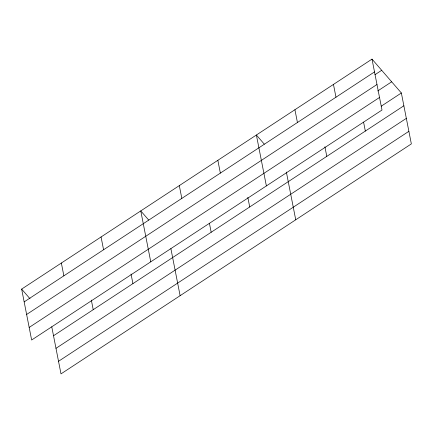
<?xml version="1.0" encoding="UTF-8"?>
<svg xmlns="http://www.w3.org/2000/svg" width="433" height="433" viewBox="0 0 433 433"><rect width="100%" height="100%" fill="white"/><g stroke="black" fill="none" stroke-linecap="round" stroke-linejoin="round"><path stroke-width="0.65" d="M372.007 59.121L381.993 110.042L31.641 340.013L21.65 289.098L372.007 59.121L401.359 92.987L411.35 143.902L60.993 373.879L51.76 326.796M24.161 301.888L374.513 71.91M374.989 74.692L381.69 70.298M26.63 314.466L376.981 84.495M377.711 90.973L391.67 81.81M29.173 327.435L379.525 97.457M381.251 106.182L401.359 92.987M53.513 335.748L403.87 105.776M55.981 348.332L406.338 118.355M58.525 361.295L408.882 131.323M264.314 144.157L256.385 135.009L266.376 185.93M148.698 220.045L140.768 210.903L150.76 261.824M21.65 289.098L30.018 298.748M363.574 122.117L365.333 131.075M333.464 84.419L335.976 97.209M324.907 146.776L326.791 156.367M294.927 109.717L297.433 122.507M286.37 172.074L295.734 219.796M247.833 197.372L249.711 206.963M217.848 160.307L220.359 173.097M209.42 223.309L211.174 232.261M179.311 185.605L181.817 198.395M170.878 248.607L180.117 295.69M131.047 274.029L132.931 283.62M101.062 236.97L103.574 249.76M91.341 300.096L93.219 309.687M61.356 263.031L63.867 275.821"/></g></svg>
